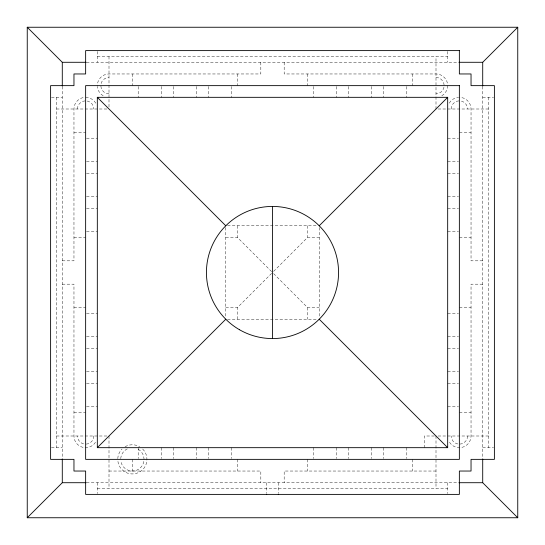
<?xml version="1.0" encoding="UTF-8"?>
<svg xmlns="http://www.w3.org/2000/svg" width="545" height="545" viewBox="0 0 545 545"><rect width="100%" height="100%" fill="white"/><g stroke="black" fill="none" stroke-linecap="round" stroke-linejoin="round"><path stroke-width="0.41" stroke-dasharray="2.73 2.04" d="M237.463 319.213L237.463 307.537L271.935 273.065M273.631 271.369L307.537 237.463L319.213 237.463M97.323 56.448L447.677 56.448M86.478 62.287L458.522 62.287M51.441 97.323L62.287 97.323M482.713 97.323L493.559 97.323M56.448 109L107.331 109M488.552 109L436 109L436 56.448M73.963 132.36L85.64 132.36M459.36 132.36L471.037 132.36M86.478 138.198L97.323 138.198M447.677 138.198L458.522 138.198M86.478 161.552L97.323 161.552M447.677 161.552L458.522 161.552M86.478 173.235L97.323 173.235M447.677 173.235L458.522 173.235M86.478 196.588L97.323 196.588M447.677 196.588L458.522 196.588M86.478 208.265L97.323 208.265M447.677 208.265L458.522 208.265M227.483 225.787L317.517 225.787M86.478 231.625L97.323 231.625M447.677 231.625L458.522 231.625M73.963 237.463L85.64 237.463M225.787 237.463L237.463 237.463L272.5 272.5M459.36 237.463L471.037 237.463M62.287 260.823L73.963 260.823L73.963 109A11.677 11.677 0 0 1 84.121 97.419M482.713 260.823L471.037 260.823L471.037 109A11.677 11.677 0 0 0 459.36 97.323M62.287 284.177L73.963 284.177L73.963 436A11.677 11.677 0 0 0 95.757 441.838M482.713 284.177L471.037 284.177L471.037 436A11.677 11.677 0 0 1 449.244 441.838M73.963 307.537L85.64 307.537M225.787 307.537L237.463 307.537M273.631 273.631L307.537 307.537L319.213 307.537M459.36 307.537L471.037 307.537M86.478 313.375L97.323 313.375M447.677 313.375L458.522 313.375M227.483 319.213L317.517 319.213M86.478 336.735L97.323 336.735M447.677 336.735L458.522 336.735M86.478 348.412L97.323 348.412M447.677 348.412L458.522 348.412M86.478 371.765L97.323 371.765M447.677 371.765L458.522 371.765M86.478 383.448L97.323 383.448M447.677 383.448L458.522 383.448M86.478 406.802L97.323 406.802M447.677 406.802L458.522 406.802M73.963 412.64L85.64 412.64M459.36 412.64L471.037 412.64M56.448 436L107.331 436M434.331 436L424.323 436L424.323 447.677M488.552 436L436 436L436 488.552M51.441 447.677L62.287 447.677M482.713 447.677L493.559 447.677M109 471.037L260.823 471.037L260.823 482.713M436 471.037L284.177 471.037L284.177 482.713M86.478 482.713L458.522 482.713M97.323 488.552L447.677 488.552M488.552 97.323L488.552 447.677M482.713 86.478L482.713 458.522M447.677 51.441L447.677 62.287M447.677 482.713L447.677 493.559M412.64 73.963L412.64 85.64M412.64 459.36L412.64 471.037M406.802 86.478L406.802 97.323M406.802 447.677L406.802 458.522M383.448 86.478L383.448 97.323M383.448 447.677L383.448 458.522M371.765 86.478L371.765 97.323M371.765 447.677L371.765 458.522M348.412 86.478L348.412 97.323M348.412 447.677L348.412 458.522M336.735 86.478L336.735 97.323M336.735 447.677L336.735 458.522M319.213 227.483L319.213 317.517M313.375 86.478L313.375 97.323M313.375 447.677L313.375 458.522M307.537 73.963L307.537 85.64M307.537 225.787L307.537 237.463M307.537 307.537L307.537 319.213M307.537 459.36L307.537 471.037M284.177 62.287L284.177 73.963L436 73.963A11.677 11.677 0 0 1 447.581 84.121M278.338 482.713L278.338 493.007M266.662 482.713L266.662 493.007M260.823 62.287L260.823 73.963L109 73.963A11.677 11.677 0 0 0 97.323 85.64M237.463 73.963L237.463 85.64M237.463 225.787L237.463 237.463M237.463 459.36L237.463 471.037M231.625 86.478L231.625 97.323M231.625 447.677L231.625 458.522M225.787 227.483L225.787 317.517M208.265 86.478L208.265 97.323M208.265 447.677L208.265 458.522M196.588 86.478L196.588 97.323M196.588 447.677L196.588 458.522M173.235 86.478L173.235 97.323M173.235 447.677L173.235 458.522M161.552 86.478L161.552 97.323M161.552 447.677L161.552 458.522M138.198 86.478L138.198 97.323M138.198 447.677L138.198 458.522M132.36 73.963L132.36 85.64M132.36 459.36L132.36 471.037M109 56.448L109 107.331M109 436L109 488.552M97.323 51.441L97.323 62.287M97.323 482.713L97.323 493.559M62.287 86.478L62.287 458.522M56.448 97.323L56.448 447.677M142.681 449.032A14.599 14.599 0 0 1 138.641 472.535A14.599 14.599 0 0 1 117.836 460.879M117.781 458.597A14.599 14.599 0 0 1 122.032 449.032M125.057 446.716A14.599 14.599 0 0 1 139.656 446.716M449.244 103.162A11.677 11.677 0 0 1 458.597 97.344M467.535 436A8.175 8.175 0 0 1 459.36 444.175A8.175 8.175 0 0 1 451.185 436M451.185 109A8.175 8.175 0 0 1 459.36 100.825M461.472 101.104A8.175 8.175 0 0 1 467.535 109M103.162 95.757A11.677 11.677 0 0 1 97.344 86.403M447.677 85.64A11.677 11.677 0 0 1 441.838 95.757M436 77.465A8.175 8.175 0 0 1 444.175 85.64A8.175 8.175 0 0 1 436 93.815M109 93.815A8.175 8.175 0 0 1 100.825 85.64M101.104 83.528A8.175 8.175 0 0 1 109 77.465M138.198 449.244A11.677 11.677 0 0 1 138.846 469.068A11.677 11.677 0 0 1 120.779 460.879M120.704 458.597A11.677 11.677 0 0 1 128.606 448.297M85.64 97.323A11.677 11.677 0 0 1 95.757 103.162M77.465 109A8.175 8.175 0 0 1 85.64 100.825A8.175 8.175 0 0 1 93.815 109M93.815 436A8.175 8.175 0 0 1 85.64 444.175M83.528 443.896A8.175 8.175 0 0 1 77.465 436"/><path stroke-width="0.82" d="M27.25 517.75L27.25 27.25L517.75 27.25L517.75 517.75L27.25 517.75L62.287 482.713L62.287 458.931M97.323 447.677L97.323 97.323L447.677 97.323L447.677 447.677L97.323 447.677L225.787 319.213M319.213 225.787L447.677 97.323M458.931 62.287L482.713 62.287L517.75 27.25M27.25 27.25L62.287 62.287L86.069 62.287M62.287 482.713L86.069 482.713M458.931 482.713L482.713 482.713L517.75 517.75M97.323 97.323L225.787 225.787M319.213 319.213L447.677 447.677M482.713 62.287L482.713 86.069M482.713 458.931L482.713 482.713M278.338 494.043L278.338 494.39M272.5 206.439L272.5 338.561M266.662 494.043L266.662 494.39M62.287 62.287L62.287 86.069M459.36 50.61L85.64 50.61L85.64 73.963L73.963 73.963L73.963 85.64L50.61 85.64L50.61 459.36L73.963 459.36L73.963 471.037L85.64 471.037L85.64 494.39L459.36 494.39L459.36 471.037L471.037 471.037L471.037 459.36L494.39 459.36L494.39 85.64L471.037 85.64L471.037 73.963L459.36 73.963L459.36 50.61M459.36 85.64L85.64 85.64L85.64 459.36L459.36 459.36L459.36 85.64M239.466 329.711A66.061 66.061 0 0 0 338.561 272.5A66.061 66.061 0 0 0 239.466 215.289A66.061 66.061 0 0 0 239.466 329.711"/></g></svg>
